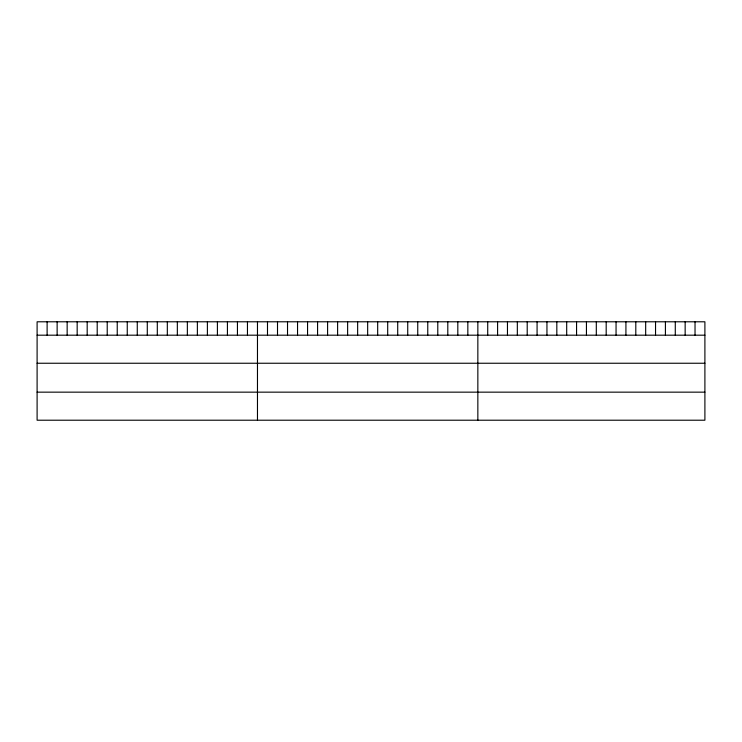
<?xml version="1.0" encoding="UTF-8"?>
<svg xmlns="http://www.w3.org/2000/svg" width="742" height="742" viewBox="0 0 742 742"><rect width="100%" height="100%" fill="white"/><g stroke="black" fill="none" stroke-linecap="round" stroke-linejoin="round"><path stroke-width="1.11" d="M704.9 335.189L704.9 420.213L37.1 420.213L37.1 321.787L704.9 321.787L704.9 335.189L37.1 335.189M37.1 363.246L704.9 363.246M37.1 392.156L704.9 392.156M695.031 321.787L695.031 335.189M685.154 321.787L685.154 335.189M675.285 321.787L675.285 335.189M665.416 321.787L665.416 335.189M655.538 321.787L655.538 335.189M645.67 321.787L645.67 335.189M635.801 321.787L635.801 335.189M625.923 321.787L625.923 335.189M616.055 321.787L616.055 335.189M606.186 321.787L606.186 335.189M596.308 321.787L596.308 335.189M586.44 321.787L586.44 335.189M576.562 321.787L576.562 335.189M566.693 321.787L566.693 335.189M556.825 321.787L556.825 335.189M546.947 321.787L546.947 335.189M537.078 321.787L537.078 335.189M527.21 321.787L527.21 335.189M517.332 321.787L517.332 335.189M507.463 321.787L507.463 335.189M497.594 321.787L497.594 335.189M487.717 321.787L487.717 335.189M477.848 321.787L477.848 420.213M467.831 321.787L467.831 335.189M457.814 321.787L457.814 335.189M447.797 321.787L447.797 335.189M437.78 321.787L437.78 335.189M427.763 321.787L427.763 335.189M417.746 321.787L417.746 335.189M407.729 321.787L407.729 335.189M397.712 321.787L397.712 335.189M387.695 321.787L387.695 335.189M377.678 321.787L377.678 335.189M367.661 321.787L367.661 335.189M357.644 321.787L357.644 335.189M347.627 321.787L347.627 335.189M337.61 321.787L337.61 335.189M327.593 321.787L327.593 335.189M317.576 321.787L317.576 335.189M307.559 321.787L307.559 335.189M297.542 321.787L297.542 335.189M287.525 321.787L287.525 335.189M277.508 321.787L277.508 335.189M267.491 321.787L267.491 335.189M257.474 321.787L257.474 420.213M247.457 321.787L247.457 335.189M237.44 321.787L237.44 335.189M227.423 321.787L227.423 335.189M217.406 321.787L217.406 335.189M207.389 321.787L207.389 335.189M197.372 321.787L197.372 335.189M187.355 321.787L187.355 335.189M177.338 321.787L177.338 335.189M167.321 321.787L167.321 335.189M157.304 321.787L157.304 335.189M147.287 321.787L147.287 335.189M137.27 321.787L137.27 335.189M127.253 321.787L127.253 335.189M117.236 321.787L117.236 335.189M107.219 321.787L107.219 335.189M97.202 321.787L97.202 335.189M87.185 321.787L87.185 335.189M77.168 321.787L77.168 335.189M67.151 321.787L67.151 335.189M57.134 321.787L57.134 335.189M47.117 321.787L47.117 335.189"/></g></svg>
